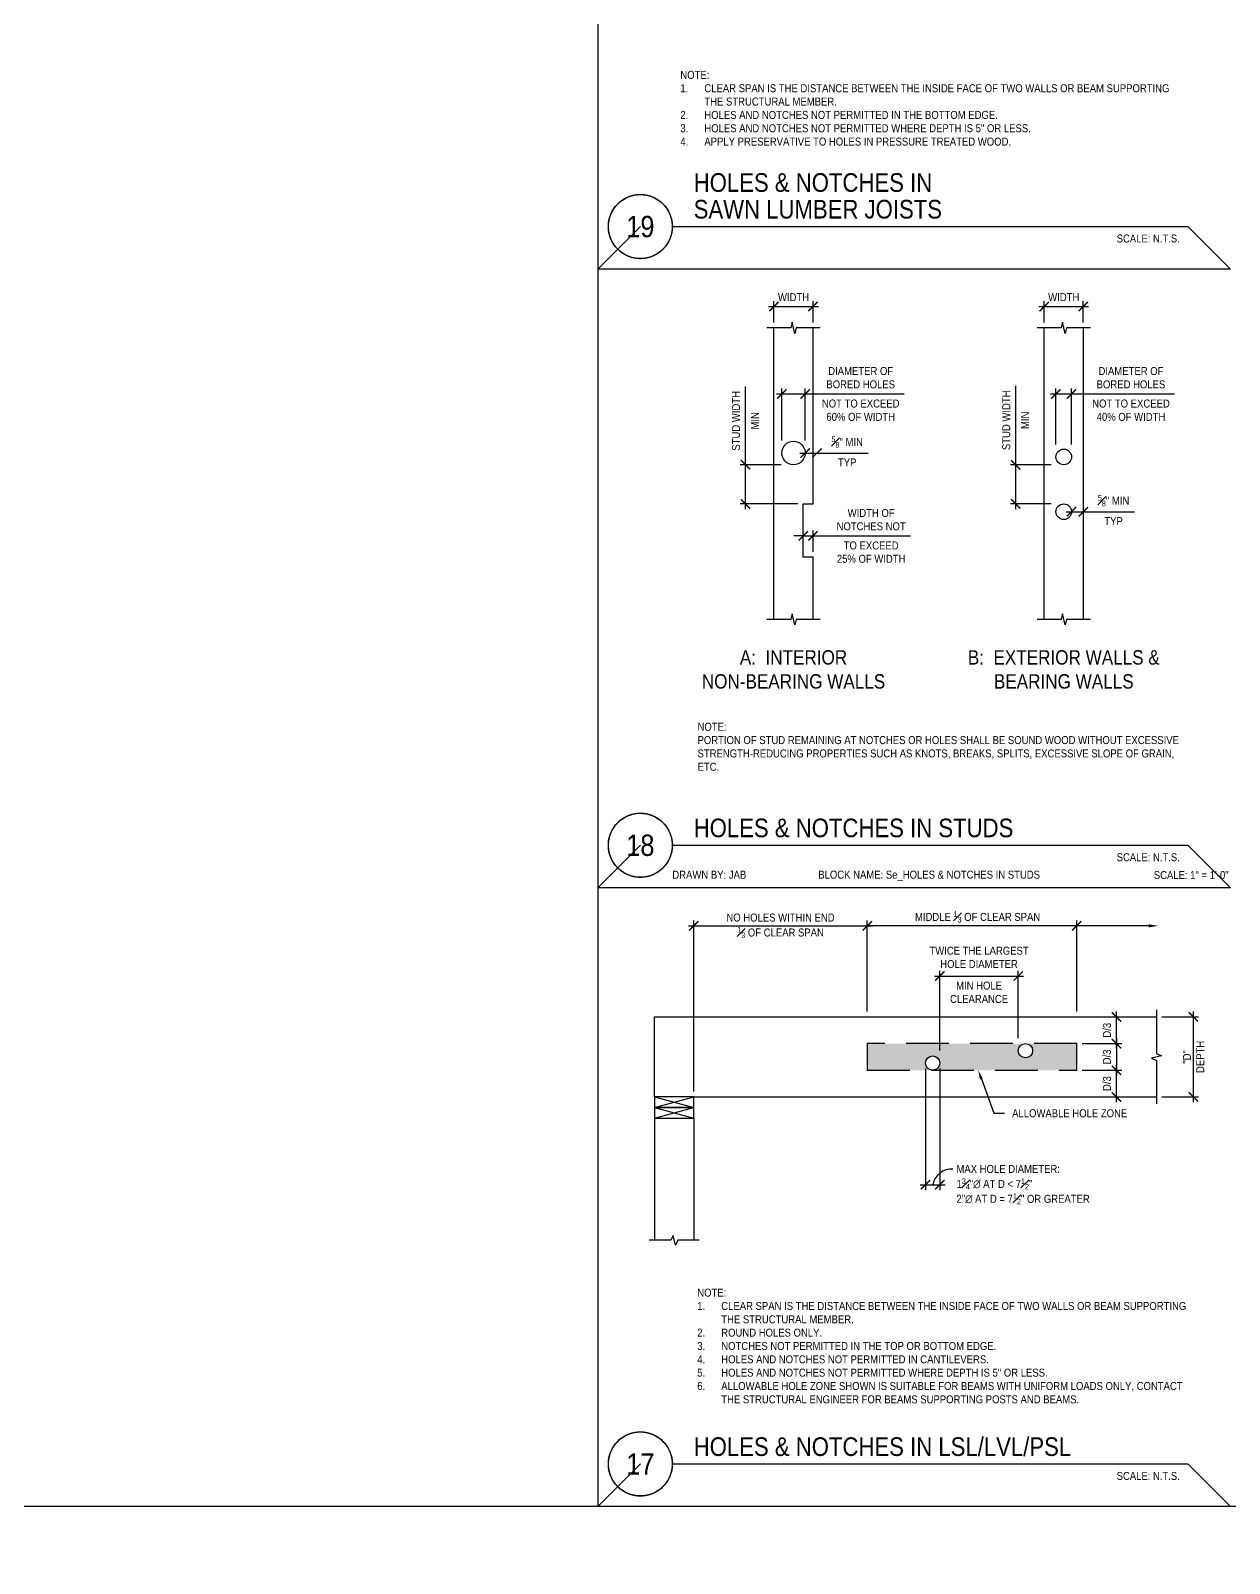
# Model space of a CAD drawing. Header units: inches. Extents: x -16404 to 14624, y -1591 to 16152.
# Drawn here: x 7821.7 to 7990.2, y 5992 to 6207.5 of the extents above; entities that cross this region are included whole.
import ezdxf
from ezdxf import colors
from ezdxf.entities.mleader import LeaderData, LeaderLine
from ezdxf.enums import TextEntityAlignment as Align
from ezdxf.math import Vec2, Vec3

# ---------------------------------------------------------------- set-up
doc = ezdxf.new("R2010")
doc.units = ezdxf.units.IN
doc.header["$LTSCALE"] = 24
doc.header["$MEASUREMENT"] = 0
doc.linetypes.add('DASHED2', pattern=[0.375, 0.25, -0.125])
doc.layers.get('0').update_dxf_attribs({"linetype": 'CONTINUOUS'})
doc.layers.get('DefPoints').update_dxf_attribs({"color": 251, "linetype": 'CONTINUOUS'})
doc.layers.add('DESIGNER COMMENTS', color=221, linetype='CONTINUOUS', plot=False)
doc.layers.add('S-ANNO-GRID-NONPLOT', color=251, linetype='CONTINUOUS', plot=False)
for name, color, linetype in [('S-ANNO-DIMS', 2, 'CONTINUOUS'), ('S-ANNO-NOTE', 4, 'CONTINUOUS'), ('S-BREAK', 2, 'CONTINUOUS'), ('S-TYP DETAIL BLOCKS', 1, 'CONTINUOUS'), ('S-WOOD', 3, 'CONTINUOUS')]:
    doc.layers.add(name, color=color, linetype=linetype)
doc.layers.add('S-POCHE-227', color=7, linetype='CONTINUOUS', true_color=0xe3e3e3, transparency=0.8)
doc.styles.add('Arial', font='arial.ttf', dxfattribs={"width": 0.85})
doc.dimstyles.new('DIM-12$0', dxfattribs={"dimscale": 12, "dimtxt": 0.09375, "dimasz": 0.109375, "dimexe": 0.0625, "dimexo": 0.0625, "dimgap": 0.0625, "dimtad": 1, "dimdec": 4, "dimzin": 11, "dimdsep": 46, "dimlunit": 4, "dimtxsty": 'Arial', "dimblk": 'ARCHTICK', "dimblk1": 'ARCHTICK', "dimblk2": 'ARCHTICK', "dimsah": 1, "dimcen": 0.125, "dimdle": 0.0625, "dimclrd": 256, "dimclre": 256, "dimclrt": 4, "dimadec": 0, "dimazin": 0, "dimtfac": 0.75, "dimtdec": 4, "dimtofl": 0, "dimtmove": 0, "dimatfit": 3, "dimldrblk": 'ARCHTICK', "dimfxl": 1, "dimfrac": 1, "dimtolj": 1, "dimtzin": 11, "dimarcsym": 0})
doc.dimstyles.new('DIM-12_Se', dxfattribs={"dimscale": 12, "dimtxt": 0.09375, "dimasz": 0.109375, "dimexe": 0.0625, "dimexo": 0.0625, "dimgap": 0.0625, "dimtad": 1, "dimdec": 4, "dimzin": 11, "dimdsep": 46, "dimlunit": 4, "dimtxsty": 'Arial', "dimblk": 'ARCHTICK', "dimcen": 0.125, "dimdle": 0.0625, "dimclrd": 256, "dimclre": 256, "dimclrt": 4, "dimadec": 0, "dimazin": 0, "dimtfac": 0.75, "dimtdec": 4, "dimtmove": 0, "dimatfit": 3, "dimfxl": 1, "dimfrac": 1, "dimtolj": 1, "dimtzin": 0, "dimarcsym": 0})

# ---------------------------------------------------------------- blocks, each defined once
blk = doc.blocks.new('Se_30x42_DETAILS_GRID')
for p, q in [((0, 21.75), (0, 14.5)), ((0, 14.5), (0.5, 15)), ((7.414, 14.5), (0, 14.5)), ((0, 14.5), (0, 7.25)), ((0, 7.25), (0.5, 7.75)), ((7.414, 7.25), (0, 7.25)), ((0, 7.25), (0, 0)), ((0, 0), (0.5, 0.5)), ((7.414, 0), (0, 0))]:
    blk.add_line(p, q)
at = {"linetype": 'DASHED2', "ltscale": 0.5}
for p, q in [((7.414, 14.5), (6.914, 15)), ((7.414, 7.25), (6.914, 7.75)), ((7.414, 0), (6.914, 0.5))]:
    blk.add_line(p, q, dxfattribs=at)
blk = doc.blocks.new('_Open90')
at = {"color": 0, "linetype": 'ByBlock', "lineweight": -2}
for p, q in [((-0.5, 0.5), (0, 0)), ((0, 0), (-1, 0)), ((0, 0), (-0.5, -0.5))]:
    blk.add_line(p, q, dxfattribs=at)
blk = doc.blocks.new('*U789')
at = {"const_width": 0.188}
for points in [[(-4.5, 0, -1), (4.5, 0, 3.732051)], [(-4.5, 0, 1), (4.5, 0, -3.732051)]]:
    blk.add_lwpolyline(points, format="xyb", dxfattribs=at)
blk.add_lwpolyline([(4.5, 0), (76.97, 0)], dxfattribs=at)
blk.add_circle((0, 0), 4.5)
at = {"style": 'Arial', "width": 0.85}
for tag, p in [('DWG_TITLE_1', (7.5, 6.19)), ('DWG_TITLE_2', (7.5, 2.44))]:
    blk.add_attdef(tag, text='', height=2.62, dxfattribs=at).set_placement(p, align=Align.MIDDLE_LEFT)
blk.add_attdef('#', text='', height=3, dxfattribs=at).set_placement((0, 0), align=Align.MIDDLE_CENTER)
blk.add_attdef('SCALE', text='', height=1.12, dxfattribs=at).set_placement((75.84, -1.12), align=Align.TOP_RIGHT)
blk = doc.blocks.new('_ARCHTICK')
at = {"color": 0, "linetype": 'ByBlock', "const_width": 0.15}
blk.add_lwpolyline([(-0.5, -0.5), (0.5, 0.5)], dxfattribs=at)
blk = doc.blocks.new('*D1132')
at = {"layer": 'DefPoints', "color": 0, "transparency": 16777216}
for p in [(7980, 6068.87), (7980, 6057.62), (7985.17, 6057.62)]:
    blk.add_point(p, dxfattribs=at)
at = {"layer": 'S-ANNO-DIMS', "lineweight": -2, "transparency": 16777216}
for p, q in [((7985.17, 6069.62), (7985.17, 6056.87)), ((7980.75, 6068.87), (7985.92, 6068.87)), ((7980.75, 6057.62), (7985.92, 6057.62))]:
    blk.add_line(p, q, dxfattribs=at)
at = {"layer": 'S-ANNO-DIMS', "lineweight": -2, "transparency": 16777216, "xscale": 1.3125, "yscale": 1.3125, "zscale": 1.3125}
for p, rotation in [((7985.17, 6068.87), 90), ((7985.17, 6057.62), 270)]:
    blk.add_blockref('_ARCHTICK', p, dxfattribs=dict(at, rotation=rotation))
at = {"layer": 'S-ANNO-DIMS', "color": 4, "transparency": 16777216, "insert": (7985.22, 6063.24), "char_height": 1.125, "attachment_point": 5, "rotation": 90, "style": 'Arial'}
blk.add_mtext('\\A1;"D"\\PDEPTH', dxfattribs=at)
blk = doc.blocks.new('*D1133')
at = {"layer": 'DefPoints', "color": 0, "transparency": 16777216}
for p in [(7968.79, 6065.12), (7968.79, 6061.37), (7974.38, 6061.37)]:
    blk.add_point(p, dxfattribs=at)
at = {"layer": 'S-ANNO-DIMS', "lineweight": -2, "transparency": 16777216}
for p, q in [((7969.54, 6065.12), (7975.13, 6065.12)), ((7974.38, 6065.87), (7974.38, 6060.62)), ((7969.54, 6061.37), (7975.13, 6061.37))]:
    blk.add_line(p, q, dxfattribs=at)
at = {"layer": 'S-ANNO-DIMS', "lineweight": -2, "transparency": 16777216, "xscale": 1.3125, "yscale": 1.3125, "zscale": 1.3125}
for p, rotation in [((7974.38, 6065.12), 90), ((7974.38, 6061.37), 270)]:
    blk.add_blockref('_ARCHTICK', p, dxfattribs=dict(at, rotation=rotation))
at = {"layer": 'S-ANNO-DIMS', "color": 4, "transparency": 16777216, "insert": (7973.04, 6063.24), "char_height": 1.125, "attachment_point": 5, "rotation": 90, "style": 'Arial'}
blk.add_mtext('\\A1;D/3', dxfattribs=at)
blk = doc.blocks.new('*D1134')
at = {"layer": 'DefPoints', "color": 0, "transparency": 16777216}
for p in [(7974.38, 6068.87), (7974.38, 6068.87), (7968.79, 6065.12)]:
    blk.add_point(p, dxfattribs=at)
at = {"layer": 'S-ANNO-DIMS', "lineweight": -2, "transparency": 16777216}
for p, q in [((7974.38, 6064.37), (7974.38, 6069.62)), ((7975.13, 6068.87), (7975.13, 6068.87)), ((7969.54, 6065.12), (7975.13, 6065.12))]:
    blk.add_line(p, q, dxfattribs=at)
at = {"layer": 'S-ANNO-DIMS', "lineweight": -2, "transparency": 16777216, "xscale": 1.3125, "yscale": 1.3125, "zscale": 1.3125}
for p, rotation in [((7974.38, 6068.87), 90), ((7974.38, 6065.12), 270)]:
    blk.add_blockref('_ARCHTICK', p, dxfattribs=dict(at, rotation=rotation))
at = {"layer": 'S-ANNO-DIMS', "color": 4, "transparency": 16777216, "insert": (7973.04, 6066.99), "char_height": 1.125, "attachment_point": 5, "rotation": 90, "style": 'Arial'}
blk.add_mtext('\\A1;D/3', dxfattribs=at)
blk = doc.blocks.new('*D1135')
at = {"layer": 'DefPoints', "color": 0, "transparency": 16777216}
for p in [(7968.79, 6061.37), (7974.38, 6061.37), (7974.38, 6057.62)]:
    blk.add_point(p, dxfattribs=at)
at = {"layer": 'S-ANNO-DIMS', "lineweight": -2, "transparency": 16777216}
for p, q in [((7969.54, 6061.37), (7975.13, 6061.37)), ((7974.38, 6056.87), (7974.38, 6062.12)), ((7975.13, 6057.62), (7975.13, 6057.62))]:
    blk.add_line(p, q, dxfattribs=at)
at = {"layer": 'S-ANNO-DIMS', "lineweight": -2, "transparency": 16777216, "xscale": 1.3125, "yscale": 1.3125, "zscale": 1.3125}
for p, rotation in [((7974.38, 6061.37), 90), ((7974.38, 6057.62), 270)]:
    blk.add_blockref('_ARCHTICK', p, dxfattribs=dict(at, rotation=rotation))
at = {"layer": 'S-ANNO-DIMS', "color": 4, "transparency": 16777216, "insert": (7973.04, 6059.49), "char_height": 1.125, "attachment_point": 5, "rotation": 90, "style": 'Arial'}
blk.add_mtext('\\A1;D/3', dxfattribs=at)
blk = doc.blocks.new('*D2601')
at = {"layer": 'DefPoints', "color": 0, "transparency": 16777216}
for p in [(7947.53, 6062.37), (7949.54, 6062.37), (7949.54, 6045.27)]:
    blk.add_point(p, dxfattribs=at)
at = {"layer": 'S-ANNO-DIMS', "lineweight": -2, "transparency": 16777216}
for p, q in [((7947.53, 6061.62), (7947.53, 6044.52)), ((7949.54, 6061.62), (7949.54, 6044.52)), ((7946.78, 6045.27), (7950.29, 6045.27))]:
    blk.add_line(p, q, dxfattribs=at)
at = {"layer": 'S-ANNO-DIMS', "lineweight": -2, "transparency": 16777216, "xscale": 1.3125, "yscale": 1.3125, "zscale": 1.3125, "rotation": 180}
blk.add_blockref('_ARCHTICK', (7947.53, 6045.27), dxfattribs=at)
at = {"layer": 'S-ANNO-DIMS', "lineweight": -2, "transparency": 16777216, "xscale": 1.3125, "yscale": 1.3125, "zscale": 1.3125}
blk.add_blockref('_ARCHTICK', (7949.54, 6045.27), dxfattribs=at)
blk = doc.blocks.new('*D2552')
at = {"layer": 'DefPoints', "color": 0, "transparency": 16777216}
for p in [(23.18, 63.46), (19.88, 56.15), (23.18, 56.15)]:
    blk.add_point(p, dxfattribs=at)
at = {"layer": 'S-ANNO-DIMS', "lineweight": -2, "transparency": 16777216}
for p, q in [((19.13, 63.46), (23.18, 63.46)), ((19.88, 56.9), (19.88, 64.21)), ((23.18, 56.9), (23.18, 64.21)), ((23.18, 63.46), (37.1, 63.46))]:
    blk.add_line(p, q, dxfattribs=at)
at = {"layer": 'S-ANNO-DIMS', "lineweight": -2, "transparency": 16777216, "xscale": 1.3125, "yscale": 1.3125, "zscale": 1.3125, "rotation": 180}
blk.add_blockref('_ARCHTICK', (19.88, 63.46), dxfattribs=at)
at = {"layer": 'S-ANNO-DIMS', "lineweight": -2, "transparency": 16777216, "xscale": 1.3125, "yscale": 1.3125, "zscale": 1.3125}
blk.add_blockref('_ARCHTICK', (23.18, 63.46), dxfattribs=at)
at = {"layer": 'S-ANNO-DIMS', "color": 4, "transparency": 16777216, "char_height": 1.125, "width": 14.9008, "attachment_point": 5, "style": 'Arial'}
for s, insert in [('\\A1;DIAMETER OF\\PBORED HOLES', (30.98, 65.74)), ('\\A1;NOT TO EXCEED\\P60% OF WIDTH', (30.98, 61.17))]:
    blk.add_mtext(s, dxfattribs=dict(at, insert=insert))
blk = doc.blocks.new('*D2553')
at = {"layer": 'DefPoints', "color": 0, "transparency": 16777216}
for p in [(24.28, 75.75), (18.78, 72.75), (24.28, 72.75)]:
    blk.add_point(p, dxfattribs=at)
at = {"layer": 'S-ANNO-DIMS', "lineweight": -2, "transparency": 16777216}
for p, q in [((18.03, 75.75), (25.03, 75.75)), ((18.78, 73.5), (18.78, 76.5)), ((24.28, 73.5), (24.28, 76.5))]:
    blk.add_line(p, q, dxfattribs=at)
at = {"layer": 'S-ANNO-DIMS', "lineweight": -2, "transparency": 16777216, "xscale": 1.3125, "yscale": 1.3125, "zscale": 1.3125, "rotation": 180}
blk.add_blockref('_ARCHTICK', (18.78, 75.75), dxfattribs=at)
at = {"layer": 'S-ANNO-DIMS', "lineweight": -2, "transparency": 16777216, "xscale": 1.3125, "yscale": 1.3125, "zscale": 1.3125}
blk.add_blockref('_ARCHTICK', (24.28, 75.75), dxfattribs=at)
at = {"layer": 'S-ANNO-DIMS', "color": 4, "transparency": 16777216, "insert": (21.53, 77.07), "char_height": 1.125, "attachment_point": 5, "style": 'Arial'}
blk.add_mtext('\\A1;WIDTH', dxfattribs=at)
blk = doc.blocks.new('*D2554')
at = {"layer": 'DefPoints', "color": 0, "transparency": 16777216}
for p in [(62.28, 75.75), (56.78, 72.75), (62.28, 72.75)]:
    blk.add_point(p, dxfattribs=at)
at = {"layer": 'S-ANNO-DIMS', "lineweight": -2, "transparency": 16777216}
for p, q in [((56.03, 75.75), (63.03, 75.75)), ((56.78, 73.5), (56.78, 76.5)), ((62.28, 73.5), (62.28, 76.5))]:
    blk.add_line(p, q, dxfattribs=at)
at = {"layer": 'S-ANNO-DIMS', "lineweight": -2, "transparency": 16777216, "xscale": 1.3125, "yscale": 1.3125, "zscale": 1.3125, "rotation": 180}
blk.add_blockref('_ARCHTICK', (56.78, 75.75), dxfattribs=at)
at = {"layer": 'S-ANNO-DIMS', "lineweight": -2, "transparency": 16777216, "xscale": 1.3125, "yscale": 1.3125, "zscale": 1.3125}
blk.add_blockref('_ARCHTICK', (62.28, 75.75), dxfattribs=at)
at = {"layer": 'S-ANNO-DIMS', "color": 4, "transparency": 16777216, "insert": (59.53, 77.07), "char_height": 1.125, "attachment_point": 5, "style": 'Arial'}
blk.add_mtext('\\A1;WIDTH', dxfattribs=at)
blk = doc.blocks.new('*D2555')
at = {"layer": 'DefPoints', "color": 0, "transparency": 16777216}
for p in [(60.63, 63.46), (58.43, 55.6), (60.63, 55.6)]:
    blk.add_point(p, dxfattribs=at)
at = {"layer": 'S-ANNO-DIMS', "lineweight": -2, "transparency": 16777216}
for p, q in [((57.68, 63.46), (60.63, 63.46)), ((58.43, 56.35), (58.43, 64.21)), ((60.63, 56.35), (60.63, 64.21)), ((60.63, 63.46), (75.1, 63.46))]:
    blk.add_line(p, q, dxfattribs=at)
at = {"layer": 'S-ANNO-DIMS', "lineweight": -2, "transparency": 16777216, "xscale": 1.3125, "yscale": 1.3125, "zscale": 1.3125, "rotation": 180}
blk.add_blockref('_ARCHTICK', (58.43, 63.46), dxfattribs=at)
at = {"layer": 'S-ANNO-DIMS', "lineweight": -2, "transparency": 16777216, "xscale": 1.3125, "yscale": 1.3125, "zscale": 1.3125}
blk.add_blockref('_ARCHTICK', (60.63, 63.46), dxfattribs=at)
at = {"layer": 'S-ANNO-DIMS', "color": 4, "transparency": 16777216, "char_height": 1.125, "width": 14.9008, "attachment_point": 5, "style": 'Arial'}
for s, insert in [('\\A1;DIAMETER OF\\PBORED HOLES', (68.98, 65.74)), ('\\A1;NOT TO EXCEED\\P40% OF WIDTH', (68.98, 61.17))]:
    blk.add_mtext(s, dxfattribs=dict(at, insert=insert))
blk = doc.blocks.new('*D2556')
at = {"layer": 'DefPoints', "color": 0, "transparency": 16777216}
for p in [(14.78, 53.5), (20.53, 53.5), (22.91, 48)]:
    blk.add_point(p, dxfattribs=at)
at = {"layer": 'S-ANNO-DIMS', "lineweight": -2, "transparency": 16777216}
for p, q in [((14.78, 53.5), (14.78, 64.53)), ((19.78, 53.5), (14.03, 53.5)), ((14.78, 47.25), (14.78, 53.5)), ((22.16, 48), (14.03, 48))]:
    blk.add_line(p, q, dxfattribs=at)
at = {"layer": 'S-ANNO-DIMS', "lineweight": -2, "transparency": 16777216, "xscale": 1.3125, "yscale": 1.3125, "zscale": 1.3125}
for p, rotation in [((14.78, 53.5), 90), ((14.78, 48), 270)]:
    blk.add_blockref('_ARCHTICK', p, dxfattribs=dict(at, rotation=rotation))
at = {"layer": 'S-ANNO-DIMS', "color": 4, "transparency": 16777216, "char_height": 1.125, "width": 25.2225, "attachment_point": 5, "rotation": 90, "style": 'Arial'}
for s, insert in [('\\A1;STUD WIDTH', (13.45, 59.68)), ('\\A1;MIN', (16.1, 59.68))]:
    blk.add_mtext(s, dxfattribs=dict(at, insert=insert))
blk = doc.blocks.new('*D2557')
at = {"layer": 'DefPoints', "color": 0, "transparency": 16777216}
for p in [(60.63, 46.9), (62.28, 46.9), (62.28, 46.9)]:
    blk.add_point(p, dxfattribs=at)
at = {"layer": 'S-ANNO-DIMS', "lineweight": -2, "transparency": 16777216}
for p, q in [((59.88, 46.9), (62.28, 46.9)), ((62.28, 46.9), (69.47, 46.9))]:
    blk.add_line(p, q, dxfattribs=at)
at = {"layer": 'S-ANNO-DIMS', "lineweight": -2, "transparency": 16777216, "xscale": 1.3125, "yscale": 1.3125, "zscale": 1.3125, "rotation": 180}
blk.add_blockref('_ARCHTICK', (60.63, 46.9), dxfattribs=at)
at = {"layer": 'S-ANNO-DIMS', "lineweight": -2, "transparency": 16777216, "xscale": 1.3125, "yscale": 1.3125, "zscale": 1.3125}
blk.add_blockref('_ARCHTICK', (62.28, 46.9), dxfattribs=at)
at = {"layer": 'S-ANNO-DIMS', "color": 4, "transparency": 16777216, "char_height": 1.125, "attachment_point": 5, "style": 'Arial'}
for s, insert in [('\\A1;{\\H0.7x;\\S5#8;}" MIN', (66.53, 48.45)), ('\\A1;TYP', (66.53, 45.59))]:
    blk.add_mtext(s, dxfattribs=dict(at, insert=insert))
blk = doc.blocks.new('*D2558')
at = {"layer": 'DefPoints', "color": 0, "transparency": 16777216}
for p in [(23.18, 55.15), (24.83, 55.15), (24.83, 55.15)]:
    blk.add_point(p, dxfattribs=at)
at = {"layer": 'S-ANNO-DIMS', "lineweight": -2, "transparency": 16777216}
for p, q in [((22.43, 55.15), (24.83, 55.15)), ((24.83, 55.15), (32.02, 55.15))]:
    blk.add_line(p, q, dxfattribs=at)
at = {"layer": 'S-ANNO-DIMS', "lineweight": -2, "transparency": 16777216, "xscale": 1.3125, "yscale": 1.3125, "zscale": 1.3125, "rotation": 180}
blk.add_blockref('_ARCHTICK', (23.18, 55.15), dxfattribs=at)
at = {"layer": 'S-ANNO-DIMS', "lineweight": -2, "transparency": 16777216, "xscale": 1.3125, "yscale": 1.3125, "zscale": 1.3125}
blk.add_blockref('_ARCHTICK', (24.83, 55.15), dxfattribs=at)
at = {"layer": 'S-ANNO-DIMS', "color": 4, "transparency": 16777216, "char_height": 1.125, "attachment_point": 5, "style": 'Arial'}
for s, insert in [('\\A1;{\\H0.7x;\\S5#8;}" MIN', (29.08, 56.7)), ('\\A1;TYP', (29.08, 53.84))]:
    blk.add_mtext(s, dxfattribs=dict(at, insert=insert))
blk = doc.blocks.new('*D2559')
at = {"layer": 'DefPoints', "color": 0, "transparency": 16777216}
for p in [(22.91, 43.5), (24.28, 43.5), (24.28, 40.5)]:
    blk.add_point(p, dxfattribs=at)
at = {"layer": 'S-ANNO-DIMS', "lineweight": -2, "transparency": 16777216}
for p, q in [((22.91, 43.5), (21.6, 43.5)), ((22.91, 43.5), (24.28, 43.5)), ((24.28, 41.25), (24.28, 44.25)), ((24.28, 43.5), (38, 43.5))]:
    blk.add_line(p, q, dxfattribs=at)
at = {"layer": 'S-ANNO-DIMS', "lineweight": -2, "transparency": 16777216, "xscale": 1.3125, "yscale": 1.3125, "zscale": 1.3125}
blk.add_blockref('_ARCHTICK', (22.91, 43.5), dxfattribs=at)
at = {"layer": 'S-ANNO-DIMS', "lineweight": -2, "transparency": 16777216, "xscale": 1.3125, "yscale": 1.3125, "zscale": 1.3125, "rotation": 180}
blk.add_blockref('_ARCHTICK', (24.28, 43.5), dxfattribs=at)
at = {"layer": 'S-ANNO-DIMS', "color": 4, "transparency": 16777216, "char_height": 1.125, "attachment_point": 5, "style": 'Arial'}
for s, insert in [('\\A1;WIDTH OF\\PNOTCHES NOT', (32.45, 45.78)), ('\\A1;TO EXCEED\\P25% OF WIDTH', (32.45, 41.21))]:
    blk.add_mtext(s, dxfattribs=dict(at, insert=insert))
blk = doc.blocks.new('*D2560')
at = {"layer": 'DefPoints', "color": 0, "transparency": 16777216}
for p in [(52.78, 53.5), (58.53, 53.5), (58.53, 48)]:
    blk.add_point(p, dxfattribs=at)
at = {"layer": 'S-ANNO-DIMS', "lineweight": -2, "transparency": 16777216}
for p, q in [((52.78, 53.5), (52.78, 64.61)), ((57.78, 53.5), (52.03, 53.5)), ((52.78, 47.25), (52.78, 53.5)), ((57.78, 48), (52.03, 48))]:
    blk.add_line(p, q, dxfattribs=at)
at = {"layer": 'S-ANNO-DIMS', "lineweight": -2, "transparency": 16777216, "xscale": 1.3125, "yscale": 1.3125, "zscale": 1.3125}
for p, rotation in [((52.78, 53.5), 90), ((52.78, 48), 270)]:
    blk.add_blockref('_ARCHTICK', p, dxfattribs=dict(at, rotation=rotation))
at = {"layer": 'S-ANNO-DIMS', "color": 4, "transparency": 16777216, "char_height": 1.125, "width": 25.2225, "attachment_point": 5, "rotation": 90, "style": 'Arial'}
for s, insert in [('\\A1;STUD WIDTH', (51.45, 59.76)), ('\\A1;MIN', (54.1, 59.76))]:
    blk.add_mtext(s, dxfattribs=dict(at, insert=insert))
blk = doc.blocks.new('Se_SHEAR WALL PANEL EDGE BLOCKING')
at = {"layer": 'S-ANNO-NOTE'}
ml = blk.add_multileader_mtext('Standard', dxfattribs=at)
ml.set_content('(2) 2x STUD/BLOCK IN LIEU OF 3x STUD/BLOCK REQUIRED PER SHEAR WALL SCHEDULE', color=4, style='Arial')
ml.set_leader_properties(color=2)
ml.build(insert=Vec2(0, 0))
ml.multileader.update_dxf_attribs({"dogleg_length": 0.36, "arrow_head_size": 1.3125, "scale": 12})
ctx = ml.context
ctx.base_point, ctx.scale, ctx.char_height, ctx.arrow_head_size, ctx.landing_gap_size, ctx.plane_origin = Vec3(12.13919, 59.67268), 12, 1.125, 1.3125, 1.08, Vec3(74.20165, 354.52222)
ctx.text_align_type = 2
notes = []
notes.append((ctx, [(0, (1, 1, 0), (32.98103, 59.67268), (-1, 0), 1.5, [(0, [(39.10455, 64.67268)], 0, [])])]))
ctx.mtext.insert, ctx.mtext.width, ctx.mtext.alignment, ctx.mtext.flow_direction = Vec3(30.40103, 60.24478), 18.7510281, 3, 5
ml = blk.add_multileader_mtext('Standard', dxfattribs=at)
ml.set_content('3x STUD/BLOCK WHERE REQUIRED PER SHEAR WALL SCHEDULE', color=4, style='Arial')
ml.set_leader_properties(color=2)
ml.build(insert=Vec2(0, 0))
ml.multileader.update_dxf_attribs({"dogleg_length": 0.36, "arrow_head_size": 1.3125, "scale": 12})
ctx = ml.context
ctx.base_point, ctx.scale, ctx.char_height, ctx.arrow_head_size, ctx.landing_gap_size, ctx.plane_origin = Vec3(13.29991, 27.87965), 12, 1.125, 1.3125, 1.08, Vec3(74.45165, 322.7292)
ctx.text_align_type = 2
notes.append((ctx, [(0, (1, 1, 0), (32.49408, 27.87965), (-1, 0), 1.5, [(0, [(39.35455, 32.87965)], 0, [])])]))
ctx.mtext.insert, ctx.mtext.width, ctx.mtext.alignment, ctx.mtext.flow_direction = Vec3(29.91408, 28.45175), 18.7510281, 3, 5
for ctx, leaders in notes:
    for number, flags, end, landing, length, lines in leaders:
        leader = LeaderData()
        leader.index, (leader.has_last_leader_line, leader.has_dogleg_vector, leader.attachment_direction) = number, flags
        leader.last_leader_point, leader.dogleg_vector, leader.dogleg_length = Vec3(end), Vec3(landing), length
        for number, points, colour, breaks in lines:
            line = LeaderLine()
            line.index, line.vertices, line.color, line.breaks = number, Vec3.list(points), colors.encode_raw_color(colour), breaks
            leader.lines.append(line)
        ctx.leaders.append(leader)
blk = doc.blocks.new('Se_DOUBLE TOP PLATE SPLICE')
at = {"layer": 'S-ANNO-NOTE'}
ml = blk.add_multileader_mtext('Standard', dxfattribs=at)
ml.set_content('\\A1;CONNECT STUD TO TOP PLATE NAILING SCHEDULE, TYP U.O.N.', color=4, style='Arial')
ml.set_leader_properties(color=2)
ml.build(insert=Vec2(0, 0))
ml.multileader.update_dxf_attribs({"dogleg_length": 0.36, "arrow_head_size": 1.3125, "scale": 12})
ctx = ml.context
ctx.base_point, ctx.scale, ctx.char_height, ctx.arrow_head_size, ctx.landing_gap_size, ctx.plane_origin = Vec3(1.12747, 10.05754), 12, 1.125, 1.3125, 1.08, Vec3(66.71219, -267.40702)
ctx.text_align_type = 2
notes = []
notes.append((ctx, [(0, (1, 1, 0), (22.53093, 10.05754), (-1, 0), 1.5, [(1, [(29.36509, 18.30754), (26.98131, 23.30754)], 0, [])])]))
ctx.mtext.insert, ctx.mtext.width, ctx.mtext.alignment, ctx.mtext.flow_direction = Vec3(19.95093, 10.62964), 19.5145403, 3, 5
for ctx, leaders in notes:
    for number, flags, end, landing, length, lines in leaders:
        leader = LeaderData()
        leader.index, (leader.has_last_leader_line, leader.has_dogleg_vector, leader.attachment_direction) = number, flags
        leader.last_leader_point, leader.dogleg_vector, leader.dogleg_length = Vec3(end), Vec3(landing), length
        for number, points, colour, breaks in lines:
            line = LeaderLine()
            line.index, line.vertices, line.color, line.breaks = number, Vec3.list(points), colors.encode_raw_color(colour), breaks
            leader.lines.append(line)
        ctx.leaders.append(leader)
blk = doc.blocks.new('Se_HOLES & NOTCHES IN STUDS')
at = {"layer": 'S-BREAK'}
for points in [[(25.28258, 72.7538), (21.91115, 72.7538), (21.72187, 71.97545), (21.34329, 73.53216), (21.15401, 72.7538), (17.78258, 72.7538)], [(63.28258, 72.7538), (59.91115, 72.7538), (59.72187, 71.97545), (59.34329, 73.53216), (59.15401, 72.7538), (55.78258, 72.7538)], [(25.28258, 31.7538), (21.91115, 31.7538), (21.72187, 30.97545), (21.34329, 32.53216), (21.15401, 31.7538), (17.78258, 31.7538)], [(63.28258, 31.7538), (59.91115, 31.7538), (59.72187, 30.97545), (59.34329, 32.53216), (59.15401, 31.7538), (55.78258, 31.7538)]]:
    blk.add_lwpolyline(points, dxfattribs=at)
at = {"layer": 'S-WOOD'}
for p, q in [((18.78258, 31.75246), (18.78258, 72.7538)), ((56.78258, 31.7538), (56.78258, 72.7538)), ((62.28258, 31.7538), (62.28258, 72.7538))]:
    blk.add_line(p, q, dxfattribs=at)
blk.add_lwpolyline([(24.28258, 31.75246), (24.28258, 40.5038), (22.90758, 40.5038), (22.90758, 48.0038), (24.28258, 48.0038), (24.28258, 72.7538)], dxfattribs=at)
at = {"layer": 'S-WOOD', "color": 4}
for centre, radius in [((21.53258, 55.1538), 1.65), ((59.53258, 54.6038), 1.1), ((59.53258, 46.9038), 1.1)]:
    blk.add_circle(centre, radius, dxfattribs=at)
at = {"layer": 'DESIGNER COMMENTS', "char_height": 1.125, "style": 'Arial'}
for s, insert, width, attachment_point in [('\\A1;DRAWN BY: JAB', (4.49983, -3.58102), 14.8543838, 1), ('\\A1;SCALE: 1{\\H1x;" = 1\'-0"}', (82.70909, -3.625), 19.68745, 3)]:
    blk.add_mtext(s, dxfattribs=dict(at, insert=insert, width=width, attachment_point=attachment_point))
at = {"layer": 'DESIGNER COMMENTS', "insert": (40.60454, -4.29464), "char_height": 1.125, "attachment_point": 5, "style": 'Arial'}
blk.add_mtext('\\A1;BLOCK NAME: Se_HOLES & NOTCHES IN STUDS', dxfattribs=at)
at = {"layer": 'S-ANNO-NOTE', "color": 6, "char_height": 2.025, "width": 31.0800653, "attachment_point": 8, "style": 'Arial'}
for s, insert in [('A:  INTERIOR NON-BEARING WALLS', (21.53258, 22)), ('B:  EXTERIOR WALLS & BEARING WALLS', (59.53258, 22))]:
    blk.add_mtext(s, dxfattribs=dict(at, insert=insert))
at = {"layer": 'S-ANNO-NOTE', "insert": (8.03976, 10.45907), "char_height": 1.125, "width": 68.9394393, "attachment_point": 7, "style": 'Arial'}
blk.add_mtext('NOTE:\\P{\\C4;PORTION OF STUD REMAINING AT NOTCHES OR HOLES SHALL BE SOUND WOOD WITHOUT EXCESSIVE STRENGTH-REDUCING PROPERTIES SUCH AS KNOTS, BREAKS, SPLITS, EXCESSIVE SLOPE OF GRAIN, ETC.}', dxfattribs=at)
at = {"layer": 'S-ANNO-DIMS'}
for base, p1, p2, text, picture, middle in [((24.28258, 75.75386), (18.78258, 72.7538), (24.28258, 72.7538), 'WIDTH', '*D2553', (21.53258, 75.75386)), ((62.28258, 75.75386), (56.78258, 72.7538), (62.28258, 72.7538), 'WIDTH', '*D2554', (59.53258, 75.75386)), ((23.18258, 63.46111), (19.88258, 56.1538), (23.18258, 56.1538), 'DIAMETER OF\\PBORED HOLES\\XNOT TO EXCEED\\P60% OF WIDTH', '*D2552', (30.98258, 63.46111)), ((60.63258, 63.46111), (58.43258, 55.6038), (60.63258, 55.6038), 'DIAMETER OF\\PBORED HOLES\\XNOT TO EXCEED\\P40% OF WIDTH', '*D2555', (68.98258, 63.46111))]:
    dim = blk.add_linear_dim(base=base, p1=p1, p2=p2, text=text, dimstyle='DIM-12_Se', dxfattribs=at)
    dim.commit()
    dim.dimension.update_dxf_attribs({"geometry": picture, "text_midpoint": middle, "dimtype": 128})
for base, p1, p2, picture, middle in [((14.78258, 53.5038), (22.90758, 48.0038), (20.53258, 53.5038), '*D2556', (14.78258, 59.67505)), ((52.78258, 53.5038), (58.53258, 48.0038), (58.53258, 53.5038), '*D2560', (52.78258, 59.75559))]:
    dim = blk.add_linear_dim(base=base, p1=p1, p2=p2, angle=90, text='STUD WIDTH\\XMIN', dimstyle='DIM-12_Se', dxfattribs=at)
    dim.commit()
    dim.dimension.update_dxf_attribs({"geometry": picture, "text_midpoint": middle, "dimtype": 128})
for base, p1, p2, text, picture, middle in [((24.83258, 55.1538), (23.18258, 55.1538), (24.83258, 55.1538), '{\\H0.7x;\\S5#8;}" MIN\\XTYP', '*D2558', (29.08338, 55.1538)), ((62.28258, 46.9038), (60.63258, 46.9038), (62.28258, 46.9038), '{\\H0.7x;\\S5#8;}" MIN\\XTYP', '*D2557', (66.53338, 46.9038)), ((24.28258, 43.5038), (22.90758, 43.5038), (24.28258, 40.5038), 'WIDTH OF\\PNOTCHES NOT\\XTO EXCEED\\P25% OF WIDTH', '*D2559', (32.45448, 43.5038))]:
    dim = blk.add_linear_dim(base=base, p1=p1, p2=p2, angle=180, text=text, dimstyle='DIM-12_Se', dxfattribs=at)
    dim.commit()
    dim.dimension.update_dxf_attribs({"geometry": picture, "text_midpoint": middle})

msp = doc.modelspace()

# ---------------------------------------------------------------- hatches: boundary and pattern name
at = {"layer": 'S-POCHE-227'}
h = msp.add_hatch(color=256, dxfattribs=at)
h.dxf.hatch_style = 1
h.paths.add_polyline_path([(7968.7882, 6061.36967), (7968.7882, 6065.11967), (7961.58053, 6065.11967, -0.414213562), (7962.58376, 6064.11644, -1), (7960.57731, 6064.11644, -0.414213562), (7961.58053, 6065.11967), (7939.34032, 6065.11967), (7939.34032, 6061.36967), (7948.53497, 6061.36967, -0.414213562), (7947.53175, 6062.3729, -1), (7949.5382, 6062.3729, -0.414213562), (7948.53497, 6061.36967)])

# ---------------------------------------------------------------- linework, layer by layer
at = {"layer": 'S-ANNO-DIMS'}
for p, q in [((7914.94571, 6058.36967), (7914.94571, 6082.42178)), ((7939.34032, 6069.61967), (7939.34032, 6082.42178)), ((7968.7882, 6069.61967), (7968.7882, 6082.42178)), ((7914.19571, 6081.67178), (7940.09032, 6081.67178)), ((7948.7882, 6074.61425), (7961.32731, 6074.61425)), ((7949.5382, 6064.12612), (7949.5382, 6075.36425)), ((7960.57731, 6065.86967), (7960.57731, 6075.36425))]:
    msp.add_line(p, q, dxfattribs=at)
msp.add_arc((7951.21297, 6044.72842), 2.73249, 86.4293405, 168.5388465, dxfattribs=at)
at = {"layer": 'S-ANNO-GRID-NONPLOT'}
msp.add_line((9785.30455, 6000), (6519.53048, 6000), dxfattribs=at)
at = {"layer": 'S-ANNO-NOTE', "color": 2, "linetype": 'ByBlock', "lineweight": -2}
msp.add_line((7939.46285, 6081.67178), (7940.09032, 6081.67178), dxfattribs=at)
msp.add_lwpolyline([(7978.92269, 6081.67178), (7939.46285, 6081.67178)], dxfattribs=at)
at = {"layer": 'S-ANNO-NOTE', "color": 2}
msp.add_solid([(7978.92269, 6081.45303), (7980.23519, 6081.67178), (7978.92269, 6081.89053)], dxfattribs=at)
at = {"layer": 'S-BREAK', "flags": 128}
for points in [[(7979.99716, 6069.86967), (7979.9965, 6063.73337), (7980.68903, 6063.41322), (7979.30529, 6063.07612), (7979.9965, 6062.75657), (7979.99716, 6056.61967)], [(7915.69571, 6037.45542), (7912.68441, 6037.45542), (7912.36426, 6036.76289), (7912.02716, 6038.14663), (7911.70762, 6037.45542), (7908.69571, 6037.45542)]]:
    msp.add_lwpolyline(points, dxfattribs=at)
at = {"layer": 'S-TYP DETAIL BLOCKS', "linetype": 'DASHED2'}
msp.add_lwpolyline([(7968.7882, 6061.36967), (7968.7882, 6065.11967), (7939.34032, 6065.11967), (7939.34032, 6061.36967)], close=True, dxfattribs=at)
at = {"layer": 'S-WOOD'}
for p, q in [((7909.44571, 6057.61967), (7909.44571, 6068.86967)), ((7909.44571, 6068.86967), (7979.99716, 6068.86967)), ((7914.94571, 6057.61967), (7979.99716, 6057.61967)), ((7909.44571, 6054.61967), (7909.44571, 6037.45476)), ((7914.94571, 6054.61967), (7914.94571, 6037.45476))]:
    msp.add_line(p, q, dxfattribs=at)
at = {"layer": 'S-WOOD', "color": 2}
for p, q in [((7909.44571, 6056.11967), (7914.94571, 6057.61967)), ((7909.44571, 6057.61967), (7914.94571, 6056.11967)), ((7909.44571, 6054.61967), (7914.94571, 6056.11967)), ((7909.44571, 6056.11967), (7914.94571, 6054.61967))]:
    msp.add_line(p, q, dxfattribs=at)
at = {"layer": 'S-WOOD', "color": 4}
for points in [[(7909.44571, 6056.11967), (7914.94571, 6056.11967), (7914.94571, 6057.61967), (7909.44571, 6057.61967)], [(7909.44571, 6054.61967), (7914.94571, 6054.61967), (7914.94571, 6056.11967), (7909.44571, 6056.11967)]]:
    msp.add_lwpolyline(points, close=True, dxfattribs=at)
for centre in [(7961.58053, 6064.11644), (7948.53497, 6062.3729)]:
    msp.add_circle(centre, 1.00323, dxfattribs=at)

# ---------------------------------------------------------------- block references
at = {"layer": 'S-ANNO-DIMS', "xscale": 1.3125, "yscale": 1.3125, "zscale": 1.3125, "rotation": 180}
for p in [(7914.94571, 6081.67178), (7949.5382, 6074.61425)]:
    msp.add_blockref('_ARCHTICK', p, dxfattribs=at)
at = {"layer": 'S-ANNO-DIMS', "xscale": 1.3125, "yscale": 1.3125, "zscale": 1.3125}
for p in [(7939.34032, 6081.67178), (7968.7882, 6081.67178), (7960.57731, 6074.61425)]:
    msp.add_blockref('_ARCHTICK', p, dxfattribs=at)
at = {"layer": 'S-ANNO-GRID-NONPLOT', "xscale": 12, "yscale": 12, "zscale": 12}
msp.add_blockref('Se_30x42_DETAILS_GRID', (7901.43657, 6000), dxfattribs=at)
at = {"layer": 'S-ANNO-NOTE'}
for p, values in [((7907.43657, 6180), {'#': '19', 'DWG_TITLE_1': 'HOLES & NOTCHES IN', 'DWG_TITLE_2': 'SAWN LUMBER JOISTS', 'SCALE': 'SCALE: N.T.S.'}), ((7907.43657, 6093), {'#': '18', 'DWG_TITLE_2': 'HOLES & NOTCHES IN STUDS', 'SCALE': 'SCALE: N.T.S.'}), ((7907.43657, 6006), {'#': '17', 'DWG_TITLE_2': 'HOLES & NOTCHES IN LSL/LVL/PSL', 'SCALE': 'SCALE: N.T.S.'})]:
    msp.add_blockref('*U789', p, dxfattribs=at).add_auto_attribs(values)
at = {"layer": 'S-TYP DETAIL BLOCKS'}
for name, p in [('Se_DOUBLE TOP PLATE SPLICE', (8174.33841, 6180)), ('Se_HOLES & NOTCHES IN STUDS', (7907.43658, 6093)), ('Se_SHEAR WALL PANEL EDGE BLOCKING', (8174.59659, 6096.82433))]:
    msp.add_blockref(name, p, dxfattribs=at)

# ---------------------------------------------------------------- texts
at = {"layer": 'S-ANNO-DIMS', "color": 4, "char_height": 1.125, "attachment_point": 5, "style": 'Arial'}
for s, insert, width in [('\\A1;NO HOLES WITHIN END\\P{\\H0.7x;\\S1#3;} OF CLEAR SPAN', (7927.14302, 6081.67178), 19.3834583), ('\\A1;TWICE THE LARGEST HOLE DIAMETER', (7955.05775, 6077.2281), 16.7587915), ('\\A1;MIN HOLE \\PCLEARANCE', (7955.05775, 6072.32258), 12.9512011)]:
    msp.add_mtext(s, dxfattribs=dict(at, insert=insert, width=width))
at = {"layer": 'S-ANNO-NOTE', "char_height": 1.125, "style": 'Arial'}
for s, insert, width, attachment_point in [('\\A1;NOTE:\\P\\pi-3.375,l3.375,t3.375;1.^ICLEAR SPAN IS THE DISTANCE BETWEEN THE INSIDE FACE OF TWO WALLS OR BEAM SUPPORTING THE STRUCTURAL MEMBER.\\P2.^IHOLES AND NOTCHES NOT PERMITTED IN THE BOTTOM EDGE.\\P3.^IHOLES AND NOTCHES NOT PERMITTED WHERE DEPTH IS 5" OR LESS.\\P4.^IAPPLY PRESERVATIVE TO HOLES IN PRESSURE TREATED WOOD.', (7913.06157, 6201.88563), 70.1409311, 1), ('\\A1;MAX HOLE DIAMETER:\\P1{\\H0.7x;\\S3#4;}"∅ AT D < 7{\\H0.7x;\\S1#2;}" \\P2"∅ AT D = 7{\\H0.7x;\\S1#2;\\H1.4286x;" OR GREATER}', (7951.88102, 6048.04639), 23.4023805, 1), ('\\A1;NOTE:\\P\\pi-3.375,l3.375,t3.375;1.^ICLEAR SPAN IS THE DISTANCE BETWEEN THE INSIDE FACE OF TWO WALLS OR BEAM SUPPORTING THE STRUCTURAL MEMBER.\\P2.^IROUND HOLES ONLY.\\P3.^INOTCHES NOT PERMITTED IN THE TOP OR BOTTOM EDGE.\\P4.^IHOLES AND NOTCHES NOT PERMITTED IN CANTILEVERS.\\P5.^IHOLES AND NOTCHES NOT PERMITTED WHERE DEPTH IS 5" OR LESS.\\P6.^IALLOWABLE HOLE ZONE SHOWN IS SUITABLE FOR BEAMS WITH UNIFORM LOADS ONLY, CONTACT THE STRUCTURAL ENGINEER FOR BEAMS SUPPORTING POSTS AND BEAMS.', (7915.43664, 6014.51153), 70.1409311, 7)]:
    msp.add_mtext(s, dxfattribs=dict(at, insert=insert, width=width, attachment_point=attachment_point))
at = {"layer": 'S-ANNO-NOTE', "color": 4, "insert": (7954.85341, 6082.92484), "char_height": 1.125, "width": 26.5347096, "attachment_point": 5, "style": 'Arial'}
msp.add_mtext('\\A1;MIDDLE {\\H0.7x;\\S1#3;} OF CLEAR SPAN', dxfattribs=at)

# ---------------------------------------------------------------- dimensions: what is measured, and where the dimension line sits
at = {"layer": 'S-ANNO-DIMS'}
for base, p1, p2, angle, text, picture, middle in [((7974.3758, 6068.86967), (7968.7882, 6065.11967), (7974.3758, 6068.86967), 270, 'D/3', '*D1134', (7974.3758, 6066.99467)), ((7985.17225, 6057.61967), (7979.99716, 6068.86967), (7979.99716, 6057.61967), 90, '"D"\\PDEPTH', '*D1132', (7987.47174, 6063.24467)), ((7974.3758, 6061.36967), (7968.7882, 6065.11967), (7968.7882, 6061.36967), 90, 'D/3', '*D1133', (7974.3758, 6063.24467)), ((7974.3758, 6061.36967), (7974.3758, 6057.61967), (7968.7882, 6061.36967), 270, 'D/3', '*D1135', (7974.3758, 6059.49467))]:
    dim = msp.add_linear_dim(base=base, p1=p1, p2=p2, angle=angle, text=text, dimstyle='DIM-12$0', override={"dimtmove": 1}, dxfattribs=at)
    dim.commit()
    dim.dimension.update_dxf_attribs({"geometry": picture, "text_midpoint": middle, "dimtype": 160})
dim = msp.add_linear_dim(base=(7949.5382, 6045.27138), p1=(7947.53175, 6062.3729), p2=(7949.5382, 6062.3729), text=' ', dimstyle='DIM-12$0', dxfattribs=at)
dim.commit()
dim.dimension.update_dxf_attribs({"geometry": '*D2601', "text_midpoint": (7948.71541, 6045.27138), "dimtype": 160})

# ---------------------------------------------------------------- leaders
at = {"layer": 'DESIGNER COMMENTS'}
ml = msp.add_multileader_mtext('Standard', dxfattribs=at)
ml.set_content('\\A1;{\\L\\C256;IMPORTANT DESIGNER NOTE:\\l IF YOUR LEDGER DOES NOT ALLOW FOR THE FULL DEPTH OF NAILS SPECIFIED IN THIS CHART.  USE THE CHART TO THE RIGHT AND APPLY ALLOWABLE LOAD REDUCTION FACTOR (REF. PG. 22 OF SIMPSON CATALOG C-C-2019)}', color=4, style='Arial')
ml.set_leader_properties(color=256)
ml.set_arrow_properties(name='OPEN90')
ml.build(insert=Vec2(0, 0))
ml.multileader.update_dxf_attribs({"dogleg_length": 0.36, "arrow_head_size": 5.25, "scale": 48})
ctx = ml.context
ctx.base_point, ctx.scale, ctx.char_height, ctx.arrow_head_size, ctx.landing_gap_size, ctx.plane_origin = Vec3(7749.57679, 7516.2281), 48, 6, 5.25, 4.32, Vec3(7940.50091, 7764.19966)
notes = []
notes.append((ctx, [(0, (0, 0, 0), (0, 0), (1, 0), 1, [])]))
ctx.mtext.insert, ctx.mtext.width, ctx.mtext.defined_height, ctx.mtext.flow_direction = Vec3(7753.89679, 7520.11009), 143.1324041, 28.50097, 5
ml = msp.add_multileader_mtext('Standard', dxfattribs=at)
ml.set_content('\\A1;{\\L\\C256;IMPORTANT DESIGNER NOTE:\\l IF YOUR LEDGER DOES NOT ALLOW FOR THE FULL DEPTH OF NAILS SPECIFIED IN THIS CHART.  USE THE CHART TO THE RIGHT AND APPLY ALLOWABLE LOAD REDUCTION FACTOR (REF. PG. 22 OF SIMPSON CATALOG C-C-2019)}', color=4, style='Arial')
ml.set_leader_properties(color=256)
ml.set_arrow_properties(name='OPEN90')
ml.build(insert=Vec2(0, 0))
ml.multileader.update_dxf_attribs({"dogleg_length": 0.36, "arrow_head_size": 5.25, "scale": 48})
ctx = ml.context
ctx.base_point, ctx.scale, ctx.char_height, ctx.arrow_head_size, ctx.landing_gap_size, ctx.plane_origin = Vec3(1680.51869, 7333.32569), 48, 6, 5.25, 4.32, Vec3(1871.4428, 7581.29725)
notes.append((ctx, [(0, (0, 0, 0), (0, 0), (1, 0), 1, [])]))
ctx.mtext.insert, ctx.mtext.width, ctx.mtext.defined_height, ctx.mtext.flow_direction = Vec3(1684.83869, 7337.20768), 143.1324041, 28.50097, 5
at = {"layer": 'S-ANNO-NOTE'}
ml = msp.add_multileader_mtext('Standard', dxfattribs=at)
ml.set_content('ALLOWABLE HOLE ZONE', color=4, style='Arial')
ml.set_leader_properties(color=2)
ml.build(insert=Vec2(0, 0))
ml.multileader.update_dxf_attribs({"dogleg_length": 0.36, "arrow_head_size": 1.3125, "scale": 12})
ctx = ml.context
ctx.base_point, ctx.scale, ctx.char_height, ctx.arrow_head_size, ctx.landing_gap_size, ctx.plane_origin = Vec3(7958.63183, 6055.30607), 12, 1.125, 1.3125, 1.08, Vec3(7909.34505, 6345.68276)
notes.append((ctx, [(0, (1, 1, 0), (7957.13183, 6055.30607), (1, 0), 1.5, [(0, [(7954.93458, 6061.36967)], 0, [])])]))
ctx.mtext.insert, ctx.mtext.width, ctx.mtext.flow_direction = Vec3(7959.71183, 6055.87817), 10.5432694, 5
for ctx, leaders in notes:
    for number, flags, end, landing, length, lines in leaders:
        leader = LeaderData()
        leader.index, (leader.has_last_leader_line, leader.has_dogleg_vector, leader.attachment_direction) = number, flags
        leader.last_leader_point, leader.dogleg_vector, leader.dogleg_length = Vec3(end), Vec3(landing), length
        for number, points, colour, breaks in lines:
            line = LeaderLine()
            line.index, line.vertices, line.color, line.breaks = number, Vec3.list(points), colors.encode_raw_color(colour), breaks
            leader.lines.append(line)
        ctx.leaders.append(leader)

doc.saveas('drawing.dxf')
